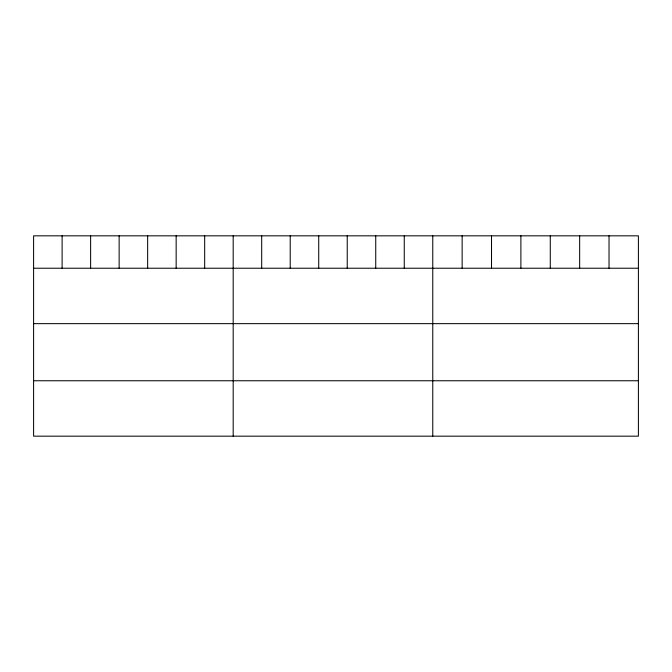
<?xml version="1.0" encoding="UTF-8"?>
<svg xmlns="http://www.w3.org/2000/svg" width="672" height="672" viewBox="0 0 672 672"><rect width="100%" height="100%" fill="white"/><g stroke="black" fill="none" stroke-linecap="round" stroke-linejoin="round"><path stroke-width="1.01" d="M638.4 268.229L638.4 436.17L33.6 436.17L33.6 235.83L638.4 235.83L638.4 268.229L33.6 268.229M33.6 323.652L638.4 323.652M33.6 380.755L638.4 380.755M609.025 235.83L609.025 268.229M579.65 235.83L579.65 268.229M550.276 235.83L550.276 268.229M520.892 235.83L520.892 268.229M491.518 235.83L491.518 268.229M462.143 235.83L462.143 268.229M432.768 235.83L432.768 436.17M404.258 235.83L404.258 268.229M375.74 235.83L375.74 268.229M347.231 235.83L347.231 268.229M318.721 235.83L318.721 268.229M290.212 235.83L290.212 268.229M261.694 235.83L261.694 268.229M233.184 235.83L233.184 436.17M204.674 235.83L204.674 268.229M176.156 235.83L176.156 268.229M147.647 235.83L147.647 268.229M119.137 235.83L119.137 268.229M90.628 235.83L90.628 268.229M62.11 235.83L62.11 268.229"/></g></svg>
